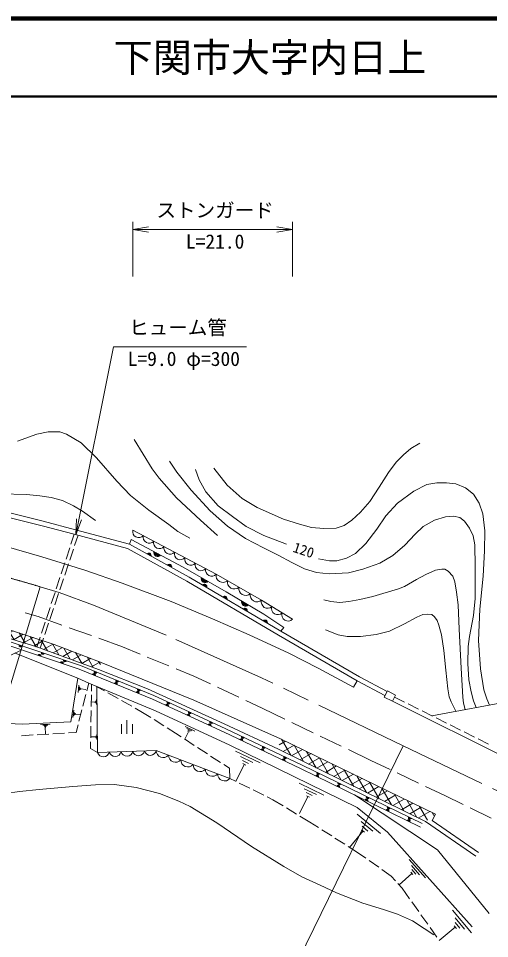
# Model space of a CAD drawing. Units: millimetres, scale not verified. Extents: x 40000 to 680000, y 20000 to 380000.
# Drawn here: x 392835 to 453114, y 262316 to 380000 of the extents above; entities that cross this region are included whole.
import ezdxf
from ezdxf.enums import TextEntityAlignment as Align

# ---------------------------------------------------------------- set-up
doc = ezdxf.new("R2010")
doc.units = ezdxf.units.MM
doc.header["$LTSCALE"] = 1000
doc.linetypes.add('CHAIN', pattern=[18.5, 12, -1.5, 3.5, -1.5])
for name, color, linetype, lineweight in [('M-BMK', 2, 'CHAIN', 13), ('M-STR-HTXT', 7, 'Continuous', 13), ('M-TTL', 2, 'Continuous', 140), ('M-TTL-LINE', 7, 'Continuous', 50), ('M-WORK', 1, 'Continuous', 13)]:
    doc.layers.add(name, color=color, linetype=linetype, lineweight=lineweight)
doc.layers.add('M-TTL-TXT', color=7, linetype='Continuous')
doc.styles.add('ＭＳ ゴシック', font='')
doc.styles.get('ＭＳ ゴシック').set_extended_font_data('MS Gothic')

# ---------------------------------------------------------------- blocks, each defined once
blk = doc.blocks.new('open_arrow')
at = {"color": 0, "linetype": 'Continuous', "lineweight": -2}
blk.add_lwpolyline([(7.5, 1.25), (0, 0), (7.5, -1.25)], dxfattribs=at)

msp = doc.modelspace()

# ---------------------------------------------------------------- hatches: boundary and pattern name
at = {"layer": 'M-WORK'}
h = msp.add_hatch(dxfattribs=at)
h.set_pattern_fill('USER', color=256, style=0, pattern_type=2)
h.set_pattern_definition([(300, (384921, 303259), (866.025, 500), []), (30, (384921, 303259), (-500, 866.025), [])])
h.paths.add_polyline_path([(375750, 305632), (384974, 303903), (389450, 302546), (397419, 299935), (403438, 297646), (403075, 296751), (395055, 299660), (384663, 302832), (375711, 304969)])
h = msp.add_hatch(dxfattribs=at)
h.set_pattern_fill('USER', color=256, style=0, pattern_type=2)
h.set_pattern_definition([(300, (428097, 287034), (866.025, 500), []), (30, (428097, 287034), (-500, 866.025), [])])
h.paths.add_polyline_path([(426369, 287876), (446196, 278223), (444920, 277275), (426100, 286533)])

# ---------------------------------------------------------------- linework, layer by layer
at = {"layer": 'M-BMK'}
msp.add_line((468821, 274162), (442076, 286986), dxfattribs=at)
msp.add_lwpolyline([(442076, 286986), (423933, 295670), (411755, 301109), (402424, 304946), (398029, 306578), (395613, 307314)], dxfattribs=at)
msp.add_arc((349573, 154081), 160000, 73.27679, 88.87971, dxfattribs=at)
at = {"layer": 'M-STR-HTXT'}
for p, q in [((407490, 347000), (407490, 354000)), ((427889, 347000), (427889, 354000)), ((407490, 353000), (427889, 353000)), ((395613, 307314), (382993, 265646)), ((442076, 286986), (426023, 254261))]:
    msp.add_line(p, q, dxfattribs=at)
msp.add_lwpolyline([(400196, 313972), (405000, 338000), (422000, 338000)], dxfattribs=at)
at = {"layer": 'M-TTL'}
msp.add_line((680000, 380000), (40000, 380000), dxfattribs=at)
at = {"layer": 'M-TTL-LINE'}
msp.add_line((40000, 370000), (680000, 370000), dxfattribs=at)
at = {"layer": 'M-WORK'}
for p, q in [((391926, 316705), (396024, 315693)), ((391790, 316121), (395875, 315112)), ((396024, 315693), (400140, 314608)), ((395875, 315112), (399986, 314029)), ((400140, 314608), (407030, 312745)), ((399986, 314029), (399562, 312749)), ((399986, 314029), (406804, 312185)), ((400465, 313899), (400030, 312603)), ((399405, 312275), (398934, 310851)), ((399871, 312129), (399394, 310706)), ((406804, 312185), (414381, 308033)), ((407030, 312745), (414678, 308555)), ((398776, 310376), (398305, 308952)), ((399235, 310232), (398758, 308810)), ((398148, 308477), (397677, 307053)), ((398599, 308336), (398122, 306914)), ((414678, 308555), (426401, 301634)), ((414381, 308033), (426098, 301116)), ((397519, 306579), (397048, 305155)), ((397963, 306440), (397486, 305018)), ((393717, 303984), (395383, 303505)), ((396891, 304680), (396420, 303256)), ((397327, 304544), (396850, 303122)), ((395383, 303505), (398406, 302418)), ((396262, 302781), (395791, 301357)), ((396691, 302648), (396214, 301226)), ((399347, 302080), (402170, 301065)), ((426401, 301634), (436456, 295807)), ((391131, 300480), (400788, 297249)), ((395634, 300883), (395210, 299603)), ((396055, 300752), (395620, 299455)), ((403111, 300726), (406133, 299640)), ((426098, 301116), (436165, 295283)), ((390983, 300002), (400613, 296780)), ((406133, 299640), (408399, 298708)), ((409323, 298328), (412098, 297187)), ((400613, 296780), (409973, 292949)), ((400788, 297249), (410172, 293407)), ((413023, 296807), (415289, 295875)), ((415289, 295875), (417400, 294885)), ((436456, 295807), (440008, 293918)), ((400474, 293806), (400578, 294742)), ((400594, 294030), (400646, 294497)), ((400700, 294136), (400726, 294370)), ((400800, 294184), (400813, 294301)), ((400807, 294243), (401462, 294170)), ((401583, 293999), (401832, 294966)), ((402186, 293979), (402200, 294814)), ((402877, 294533), (402958, 286129)), ((403838, 293994), (402877, 294533)), ((418305, 294461), (421021, 293187)), ((436165, 295283), (439726, 293389)), ((401084, 292062), (401458, 293515)), ((402152, 291979), (402178, 293479)), ((405581, 293014), (404274, 293749)), ((410172, 293407), (419374, 289163)), ((440943, 293197), (442247, 292548)), ((402619, 292572), (402163, 292580)), ((402619, 292613), (402618, 292531)), ((402685, 292652), (402682, 292489)), ((402752, 292732), (402746, 292407)), ((402820, 292894), (402808, 292242)), ((407325, 292034), (406017, 292769)), ((409973, 292949), (419162, 288710)), ((421927, 292762), (424038, 291772)), ((440675, 292660), (470588, 277771)), ((442695, 292325), (444037, 291657)), ((399812, 290594), (399916, 291529)), ((399932, 290817), (399984, 291285)), ((400038, 290924), (400064, 291157)), ((400138, 290972), (400151, 291088)), ((400145, 291030), (400799, 290957)), ((400585, 290125), (400959, 291578)), ((402119, 289980), (402144, 291479)), ((408721, 291249), (407761, 291789)), ((409766, 290593), (408721, 291249)), ((424038, 291772), (426933, 290381)), ((444485, 291434), (445828, 290766)), ((395646, 289717), (396887, 289753)), ((395960, 289602), (396580, 289620)), ((400212, 288674), (400461, 289641)), ((406013, 288522), (406013, 289747)), ((406713, 288522), (406713, 290272)), ((407413, 288522), (407413, 289747)), ((411459, 289528), (410189, 290326)), ((427835, 289948), (430539, 288649)), ((446275, 290543), (447618, 289874)), ((448066, 289652), (449409, 288983)), ((393242, 288267), (394740, 288354)), ((395239, 288383), (396736, 288471)), ((396118, 289482), (396429, 289491)), ((396200, 289360), (396355, 289365)), ((396277, 289363), (396302, 288494)), ((397236, 288500), (398733, 288587)), ((399232, 288617), (400212, 288674)), ((402085, 287980), (402110, 289480)), ((402863, 288422), (402851, 287770)), ((412926, 288604), (411882, 289261)), ((413661, 288125), (412926, 288604)), ((414150, 289452), (415390, 288850)), ((414589, 288779), (414167, 287910)), ((414399, 289178), (415020, 288876)), ((414494, 288978), (414804, 288827)), ((414512, 288816), (414667, 288741)), ((419162, 288710), (428929, 284064)), ((419374, 289163), (429146, 284514)), ((449856, 288760), (451199, 288092)), ((402063, 286645), (402077, 287480)), ((402662, 288100), (402205, 288108)), ((402662, 288140), (402661, 288059)), ((402728, 288180), (402725, 288017)), ((402795, 288260), (402789, 287934)), ((415336, 287032), (414080, 287851)), ((431440, 288216), (434144, 286916)), ((451647, 287869), (452990, 287201)), ((402958, 286129), (402063, 286645)), ((417011, 285938), (415755, 286758)), ((420624, 286293), (423745, 284777)), ((435045, 286483), (437941, 285092)), ((418686, 284845), (417430, 285665)), ((421253, 285602), (422813, 284844)), ((421491, 285100), (422271, 284721)), ((437941, 285092), (440396, 283926)), ((419839, 284092), (419104, 284572)), ((419899, 282794), (419839, 284092)), ((421730, 284599), (420668, 282414)), ((421535, 284693), (421925, 284504)), ((428929, 284064), (444256, 276570)), ((429146, 284514), (444476, 277019)), ((419899, 282794), (420628, 282433)), ((441299, 283497), (444009, 282210)), ((421076, 282211), (422421, 281546)), ((422869, 281324), (424213, 280659)), ((428770, 282179), (431891, 280662)), ((429398, 281487), (430959, 280729)), ((444913, 281782), (447368, 280616)), ((424661, 280437), (425391, 280076)), ((429875, 280484), (428814, 278299)), ((429637, 280986), (430417, 280606)), ((429680, 280579), (430071, 280389)), ((447368, 280616), (449728, 279475)), ((425391, 280076), (426696, 279283)), ((427124, 279024), (428406, 278245)), ((450628, 279039), (453329, 277733)), ((428833, 277986), (430138, 277193)), ((436160, 278219), (439175, 275752)), ((430138, 277193), (431219, 276512)), ((436667, 277301), (438175, 276067)), ((436797, 276691), (437551, 276074)), ((431642, 276245), (432911, 275445)), ((436928, 276081), (435201, 273970)), ((436739, 276235), (437116, 275927)), ((433334, 275178), (434603, 274378)), ((435026, 274111), (436107, 273429)), ((436107, 273429), (437301, 272585)), ((437710, 272297), (438935, 271431)), ((442845, 272440), (444911, 270088)), ((439343, 271142), (440538, 270298)), ((443043, 270791), (443302, 270497)), ((443126, 271645), (444159, 270470)), ((443149, 271145), (443666, 270557)), ((440538, 270298), (441060, 269716)), ((443172, 270644), (441526, 269199)), ((441394, 269344), (441917, 268761)), ((441917, 268761), (442880, 267407)), ((443170, 267000), (444040, 265778)), ((444330, 265371), (445200, 264149)), ((448389, 265960), (450815, 263038)), ((448703, 264987), (449916, 263526)), ((445490, 263741), (446360, 262519)), ((448725, 263771), (446680, 262073)), ((448574, 263954), (448877, 263589)), ((448714, 264379), (449321, 263649))]:
    msp.add_line(p, q, dxfattribs=at)
for points in [[(392700, 325942), (395175, 326812), (396634, 327106), (398148, 327106), (399007, 326812), (400861, 325705), (402828, 323806), (405422, 320827), (407185, 318996), (409525, 317097), (412068, 315266), (413233, 314373), (414747, 313536)], [(407639, 326147), (409967, 322401), (410856, 321181), (413057, 318679), (416131, 315845), (418317, 313856)], [(417833, 322498), (419529, 320306), (421473, 318587), (423372, 317457), (426740, 315965), (428775, 315309), (430335, 314880), (431917, 314744), (433477, 314790), (434517, 315151), (435489, 315829), (436597, 316847), (437772, 318203), (438993, 320057), (440191, 321911), (441164, 323267), (442113, 324194), (443040, 325008), (444193, 325663)], [(412150, 323376), (413099, 321959), (414923, 319653), (417372, 317008), (419565, 315064), (421871, 313504), (424199, 312306), (426053, 311357), (427816, 310407), (429422, 309616), (430959, 309118), (432609, 308960), (435051, 309073), (436904, 309548), (439052, 310317), (440725, 311311), (442285, 312623), (443574, 314047), (444636, 315019), (446060, 315833), (447462, 316262), (448479, 316330), (449316, 316149), (449903, 315720), (450559, 314815), (451011, 313821), (451215, 312668), (451260, 309887), (451249, 305818), (451045, 303648), (450525, 300957), (450390, 299669), (450348, 297517), (450454, 295407), (450770, 293885), (451071, 292740), (451398, 291872)], [(415476, 322305), (415951, 320993), (416810, 319434), (418370, 317648), (420224, 316291), (421964, 315025), (424225, 313872), (427119, 312765)], [(431216, 310899), (432640, 310628), (433567, 310628), (434811, 310967), (435964, 311578), (437297, 312844), (438699, 314675), (439829, 316370), (441344, 318021), (443401, 319535), (445097, 320394), (446363, 320598), (447606, 320620), (448782, 320462), (450025, 319965), (451065, 319174), (451766, 318021), (452263, 316619), (452489, 314471), (452467, 311917), (452297, 308650), (451856, 304445), (451687, 300444), (451958, 296815), (452388, 294148), (452749, 292995), (453092, 292185)], [(377503, 319728), (378725, 319503), (379750, 319412), (382761, 319363), (386310, 319318), (390605, 319205), (393883, 319114), (395579, 318956), (397048, 318708), (398495, 318346), (399897, 317668), (401027, 316967), (402677, 315791)], [(436165, 295283), (435691, 294482), (431196, 296890), (427431, 298809), (422373, 301153), (417666, 303221), (412369, 305417), (406093, 307762), (401478, 309386), (395848, 311158), (387690, 313465), (382946, 314647), (378184, 315717), (374012, 316493), (368493, 317452), (364912, 318025), (362392, 318443)], [(407490, 314562), (418129, 308921), (423943, 305598), (427889, 303148)], [(407030, 312745), (407271, 313361), (413934, 309827), (419416, 306671), (424234, 303819), (426781, 302102), (426401, 301634)], [(431929, 305651), (432788, 305410), (433964, 305320), (435109, 305425), (436511, 305667), (438169, 306058), (441473, 307057), (442219, 307351), (443756, 308225), (444947, 308873), (446213, 309416), (447012, 309581), (447404, 309566), (447826, 309310), (448428, 308677), (448685, 307939), (448881, 306642), (449076, 305015), (449220, 301880), (449497, 296912), (449681, 293204), (449772, 292443), (449996, 291614)], [(283648, 299528), (284597, 299686), (287559, 300771), (320701, 305123), (331320, 306581), (342070, 307113), (352516, 307241), (359332, 306902), (366555, 306257), (375711, 304969), (384663, 302832), (395055, 299660), (403075, 296751), (409337, 294242), (419148, 289788), (426100, 286533), (444920, 277275), (451363, 272867)], [(451712, 273325), (445774, 277409), (446196, 278223), (426369, 287876), (415273, 292797), (403438, 297646), (397419, 299935), (389450, 302546), (384974, 303903), (375750, 305632), (365747, 307056), (360004, 307633), (355144, 307927), (350170, 308062), (342009, 307882), (331260, 307283), (319998, 305896), (310868, 304713), (295284, 302697), (283738, 301246)], [(342904, 306264), (344012, 304751), (352408, 304783), (359156, 304376), (366379, 303698), (379570, 301663), (386861, 299934), (391880, 298577), (393295, 299229)], [(432138, 301793), (433728, 301170), (434913, 300949), (436616, 300942), (438621, 301198), (440294, 301620), (442223, 302554), (443805, 303413), (444559, 303745), (445222, 303820), (445719, 303745), (446066, 303459), (446398, 303006), (446609, 302404), (446955, 301183), (447257, 299163), (447498, 296631), (447762, 294265), (447957, 293255), (448184, 292592), (448798, 291392)], [(392424, 298828), (400436, 295632), (399545, 290035), (393305, 289756), (388693, 289937), (380445, 292274), (376322, 293319)], [(400436, 295632), (401832, 294966), (410384, 291425), (419896, 287051), (436173, 279082), (440039, 275928), (450873, 263805)], [(445713, 290823), (456268, 292772), (473247, 283943)], [(402958, 286129), (410472, 286377), (419899, 282794)], [(391158, 280868), (392967, 281126), (395477, 281403), (399778, 281772), (402694, 281994), (405149, 282031), (407881, 281625), (410871, 280868), (413345, 279908), (414821, 279225), (418218, 277102), (422666, 274075), (426801, 271546), (429090, 270199), (431453, 269147), (433520, 268181), (436904, 266839), (439537, 266052), (441322, 265437), (443241, 264600), (444755, 263628), (445998, 262791)], [(453079, 265544), (446467, 273682), (435844, 280683)]]:
    msp.add_lwpolyline(points, dxfattribs=at)
msp.add_lwpolyline([(440675, 292660), (439631, 293207), (440045, 293997), (441089, 293450)], close=True, dxfattribs=at)
for centre, radius, start, end in [((408235, 314361), 772, 164.94148, 319.18864), ((409565, 313656), 772, 164.94148, 319.18864), ((410895, 312951), 772, 164.94148, 319.18864), ((412225, 312246), 772, 164.94148, 319.18864), ((409512, 311323), 305, 341.66945, 140.89173), ((409512, 311323), 244, 344.30757, 138.25361), ((409512, 311323), 183, 348.77102, 133.79017), ((409512, 311323), 122, 358.07688, 124.48431), ((409512, 311323), 100, 4.64761, 117.91358), ((410656, 311693), 512, 164.74332, 319.38255), ((410656, 311693), 410, 167.98862, 316.13726), ((410656, 311693), 308, 173.52306, 310.60281), ((410656, 311693), 205, 185.34632, 298.77955), ((413555, 311541), 772, 164.94148, 319.18864), ((414885, 310835), 772, 164.94148, 319.18864), ((412143, 309881), 305, 341.66945, 140.89173), ((412143, 309881), 244, 344.30757, 138.25361), ((412143, 309881), 183, 348.77102, 133.79017), ((412143, 309881), 122, 358.07688, 124.48431), ((412143, 309881), 100, 4.64761, 117.91358), ((416215, 310130), 772, 164.94148, 319.18864), ((417545, 309425), 772, 164.94148, 319.18864), ((416731, 308347), 512, 162.74887, 317.3881), ((416731, 308347), 410, 165.99417, 314.14281), ((416731, 308347), 308, 171.52862, 308.60836), ((416731, 308347), 205, 183.35188, 296.7851), ((418997, 308752), 884, 168.99202, 311.51822), ((416636, 307335), 305, 339.83168, 139.05397), ((416636, 307335), 244, 342.46981, 136.41585), ((416636, 307335), 183, 346.93325, 131.9524), ((416636, 307335), 122, 356.23911, 122.64654), ((416636, 307335), 100, 2.80984, 116.07581), ((420450, 307921), 884, 168.99202, 311.51822), ((421904, 307090), 884, 168.99202, 311.51822), ((419220, 305809), 305, 339.83168, 139.05397), ((419220, 305809), 244, 342.46981, 136.41585), ((419220, 305809), 183, 346.93325, 131.9524), ((423357, 306260), 884, 168.99202, 311.51822), ((419220, 305809), 122, 356.23911, 122.64654), ((419220, 305809), 100, 2.80984, 116.07581), ((421883, 305342), 512, 162.0568, 316.69603), ((421883, 305342), 410, 165.3021, 313.45074), ((421883, 305342), 308, 170.83655, 307.91629), ((421883, 305342), 205, 182.65981, 296.09303), ((424706, 305359), 799, 162.59819, 313.7169), ((421803, 304284), 305, 339.83168, 139.05397), ((421803, 304284), 244, 342.46981, 136.41585), ((421803, 304284), 183, 346.93325, 131.9524), ((421803, 304284), 122, 356.23911, 122.64654), ((421803, 304284), 100, 2.80984, 116.07581), ((426021, 304542), 799, 162.59819, 313.7169), ((427336, 303725), 799, 162.59819, 313.7169), ((424387, 302759), 305, 339.83168, 139.05397), ((424387, 302759), 244, 342.46981, 136.41585), ((424387, 302759), 183, 346.93325, 131.9524), ((424387, 302759), 122, 356.23911, 122.64654), ((424387, 302759), 100, 2.80984, 116.07581), ((393114, 299816), 200, 161.50455, 341.50455), ((393114, 299816), 160, 161.50455, 341.50455), ((393114, 299816), 120, 161.50455, 341.50455), ((393114, 299816), 100, 161.50455, 341.50455), ((395959, 298865), 200, 161.50455, 341.50455), ((395532, 298480), 200, 341.50455, 161.50455), ((395532, 298480), 160, 341.50455, 161.50455), ((395532, 298480), 120, 341.50455, 161.50455), ((395532, 298480), 100, 341.50455, 161.50455), ((395959, 298865), 160, 161.50455, 341.50455), ((395959, 298865), 120, 161.50455, 341.50455), ((395959, 298865), 100, 161.50455, 341.50455), ((398804, 297913), 200, 161.50455, 341.50455), ((398804, 297913), 160, 161.50455, 341.50455), ((398804, 297913), 120, 161.50455, 341.50455), ((398804, 297913), 100, 161.50455, 341.50455), ((398377, 297529), 200, 341.50455, 161.50455), ((398377, 297529), 160, 341.50455, 161.50455), ((398377, 297529), 120, 341.50455, 161.50455), ((398377, 297529), 100, 341.50455, 161.50455), ((402517, 296001), 200, 337.73481, 157.73481), ((402517, 296001), 160, 337.73481, 157.73481), ((402517, 296001), 120, 337.73481, 157.73481), ((402517, 296001), 100, 337.73481, 157.73481), ((402704, 296465), 200, 157.73481, 337.73481), ((402704, 296465), 160, 157.73481, 337.73481), ((402704, 296465), 120, 157.73481, 337.73481), ((402704, 296465), 100, 157.73481, 337.73481), ((405480, 295328), 200, 157.73481, 337.73481), ((405480, 295328), 160, 157.73481, 337.73481), ((405293, 294865), 200, 337.73481, 157.73481), ((405293, 294865), 160, 337.73481, 157.73481), ((405293, 294865), 120, 337.73481, 157.73481), ((405293, 294865), 100, 337.73481, 157.73481), ((405480, 295328), 120, 157.73481, 337.73481), ((405480, 295328), 100, 157.73481, 337.73481), ((408256, 294192), 200, 157.73481, 337.73481), ((408256, 294192), 160, 157.73481, 337.73481), ((408256, 294192), 120, 157.73481, 337.73481), ((408256, 294192), 100, 157.73481, 337.73481), ((408069, 293728), 200, 337.73481, 157.73481), ((408069, 293728), 160, 337.73481, 157.73481), ((408069, 293728), 120, 337.73481, 157.73481), ((408069, 293728), 100, 337.73481, 157.73481), ((411843, 292086), 200, 335.23827, 155.23827), ((411843, 292086), 160, 335.23827, 155.23827), ((411843, 292086), 120, 335.23827, 155.23827), ((411843, 292086), 100, 335.23827, 155.23827), ((412049, 292541), 200, 155.23827, 335.23827), ((412049, 292541), 160, 155.23827, 335.23827), ((412049, 292541), 120, 155.23827, 335.23827), ((412049, 292541), 100, 155.23827, 335.23827), ((414568, 290829), 200, 335.23827, 155.23827), ((414568, 290829), 160, 335.23827, 155.23827), ((414568, 290829), 120, 335.23827, 155.23827), ((414568, 290829), 100, 335.23827, 155.23827), ((414773, 291285), 200, 155.23827, 335.23827), ((414773, 291285), 160, 155.23827, 335.23827), ((414773, 291285), 120, 155.23827, 335.23827), ((414773, 291285), 100, 155.23827, 335.23827), ((417292, 289573), 200, 335.23827, 155.23827), ((417292, 289573), 160, 335.23827, 155.23827), ((417292, 289573), 120, 335.23827, 155.23827), ((417292, 289573), 100, 335.23827, 155.23827), ((417498, 290028), 200, 155.23827, 335.23827), ((417498, 290028), 160, 155.23827, 335.23827), ((417498, 290028), 120, 155.23827, 335.23827), ((417498, 290028), 100, 155.23827, 335.23827), ((421336, 287676), 200, 334.55983, 154.55983), ((421336, 287676), 160, 334.55983, 154.55983), ((421336, 287676), 120, 334.55983, 154.55983), ((421336, 287676), 100, 334.55983, 154.55983), ((421551, 288127), 200, 154.55983, 334.55983), ((421551, 288127), 160, 154.55983, 334.55983), ((421551, 288127), 120, 154.55983, 334.55983), ((421551, 288127), 100, 154.55983, 334.55983), ((403704, 286325), 771, 194.70322, 349.07347), ((405206, 286374), 771, 194.70322, 349.07347), ((406709, 286424), 771, 194.70322, 349.07347), ((408212, 286473), 771, 194.70322, 349.07347), ((409715, 286523), 771, 194.70322, 349.07347), ((411360, 286348), 889, 178.14056, 320.23625), ((424045, 286387), 200, 334.55983, 154.55983), ((424045, 286387), 160, 334.55983, 154.55983), ((424045, 286387), 120, 334.55983, 154.55983), ((424045, 286387), 100, 334.55983, 154.55983), ((424260, 286838), 200, 154.55983, 334.55983), ((424260, 286838), 160, 154.55983, 334.55983), ((424260, 286838), 120, 154.55983, 334.55983), ((424260, 286838), 100, 154.55983, 334.55983), ((412931, 285751), 889, 178.14056, 320.23625), ((414502, 285154), 889, 178.14056, 320.23625), ((426755, 285098), 200, 334.55983, 154.55983), ((426755, 285098), 160, 334.55983, 154.55983), ((426755, 285098), 120, 334.55983, 154.55983), ((426755, 285098), 100, 334.55983, 154.55983), ((426969, 285550), 200, 154.55983, 334.55983), ((426969, 285550), 160, 154.55983, 334.55983), ((426969, 285550), 120, 154.55983, 334.55983), ((426969, 285550), 100, 154.55983, 334.55983), ((416073, 284556), 889, 178.14056, 320.23625), ((417645, 283959), 889, 178.14056, 320.23625), ((419216, 283362), 889, 178.14056, 320.23625), ((431039, 283032), 200, 333.94423, 153.94423), ((431039, 283032), 160, 333.94423, 153.94423), ((431039, 283032), 120, 333.94423, 153.94423), ((431039, 283032), 100, 333.94423, 153.94423), ((431216, 283502), 200, 153.94423, 333.94423), ((431216, 283502), 160, 153.94423, 333.94423), ((431216, 283502), 120, 153.94423, 333.94423), ((431216, 283502), 100, 153.94423, 333.94423), ((433734, 281715), 200, 333.94423, 153.94423), ((433734, 281715), 160, 333.94423, 153.94423), ((433734, 281715), 120, 333.94423, 153.94423), ((433734, 281715), 100, 333.94423, 153.94423), ((433911, 282185), 200, 153.94423, 333.94423), ((433911, 282185), 160, 153.94423, 333.94423), ((433911, 282185), 120, 153.94423, 333.94423), ((433911, 282185), 100, 153.94423, 333.94423), ((437355, 279944), 200, 333.94423, 153.94423), ((437355, 279944), 160, 333.94423, 153.94423), ((437533, 280414), 200, 153.94423, 333.94423), ((437533, 280414), 160, 153.94423, 333.94423), ((437533, 280414), 120, 153.94423, 333.94423), ((437533, 280414), 100, 153.94423, 333.94423), ((437355, 279944), 120, 333.94423, 153.94423), ((437355, 279944), 100, 333.94423, 153.94423), ((440228, 279096), 200, 153.94423, 333.94423), ((440228, 279096), 160, 153.94423, 333.94423), ((440228, 279096), 120, 153.94423, 333.94423), ((440228, 279096), 100, 153.94423, 333.94423), ((440050, 278626), 200, 333.94423, 153.94423), ((440050, 278626), 160, 333.94423, 153.94423), ((440050, 278626), 120, 333.94423, 153.94423), ((440050, 278626), 100, 333.94423, 153.94423), ((442923, 277778), 200, 153.94423, 333.94423), ((442923, 277778), 160, 153.94423, 333.94423), ((442923, 277778), 120, 153.94423, 333.94423), ((442923, 277778), 100, 153.94423, 333.94423), ((442745, 277309), 200, 333.94423, 153.94423), ((442745, 277309), 160, 333.94423, 153.94423), ((442745, 277309), 120, 333.94423, 153.94423), ((442745, 277309), 100, 333.94423, 153.94423)]:
    msp.add_arc(centre, radius, start, end, dxfattribs=at)

# ---------------------------------------------------------------- block references
at = {"layer": 'M-STR-HTXT', "xscale": 267, "yscale": 267}
msp.add_blockref('open_arrow', (407490, 353000), dxfattribs=at)
for p, rotation in [((427889, 353000), 180), ((400196, 313972), 78.7)]:
    msp.add_blockref('open_arrow', p, dxfattribs=dict(at, rotation=rotation))

# ---------------------------------------------------------------- texts
at = {"layer": 'M-STR-HTXT', "style": 'ＭＳ ゴシック'}
for s, p in [('ストンガード', (418000, 354000)), ('L=21.0', (418000, 350000)), ('L=9.0 φ=300', (414000, 335000))]:
    msp.add_text(s, height=1833, dxfattribs=at).set_placement(p, align=Align.BOTTOM_CENTER)
msp.add_text('ヒューム管', height=1833, dxfattribs=at).set_placement((407000, 339000), align=Align.BOTTOM_LEFT)
at = {"layer": 'M-TTL-TXT', "style": 'ＭＳ ゴシック'}
msp.add_text('下関市大字内日上', height=3666, dxfattribs=at).set_placement((405024, 375000), align=Align.MIDDLE_LEFT)
at = {"layer": 'M-WORK', "style": 'ＭＳ ゴシック'}
msp.add_text('120', height=1320, rotation=341.565, dxfattribs=at).set_placement((429000, 311000), align=Align.BOTTOM_CENTER)

doc.saveas('drawing.dxf')
